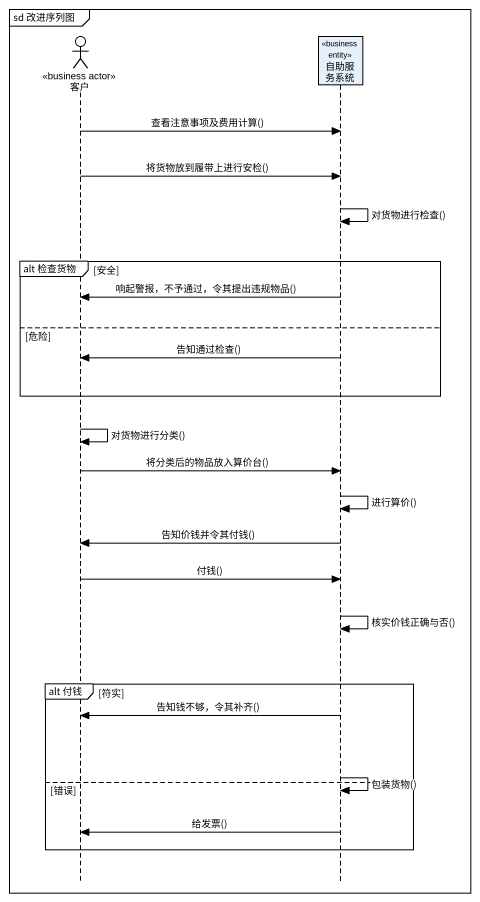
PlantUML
@startuml
mainframe sd 改进序列图
hide footbox
actor 客户 <<business actor>>
participant 自助服务系统 <<business entity>>

客户 -> 自助服务系统 : 查看注意事项及费用计算()
客户 -> 自助服务系统 : 将货物放到履带上进行安检()
自助服务系统 -> 自助服务系统 : 对货物进行检查()
group alt 检查货物 [安全]
  自助服务系统 -> 客户 : 响起警报，不予通过，令其提出违规物品()
else 危险
  自助服务系统 -> 客户 : 告知通过检查()
end
客户 -> 客户 : 对货物进行分类()
客户 -> 自助服务系统 : 将分类后的物品放入算价台()
自助服务系统 -> 自助服务系统 : 进行算价()
自助服务系统 -> 客户 : 告知价钱并令其付钱()
客户 -> 自助服务系统 : 付钱()
自助服务系统 -> 自助服务系统 : 核实价钱正确与否()
group alt 付钱 [符实]
  自助服务系统 -> 客户 : 告知钱不够，令其补齐()
  自助服务系统 -> 自助服务系统 : 包装货物()
else 错误
  自助服务系统 -> 客户 : 给发票()
end
@enduml
